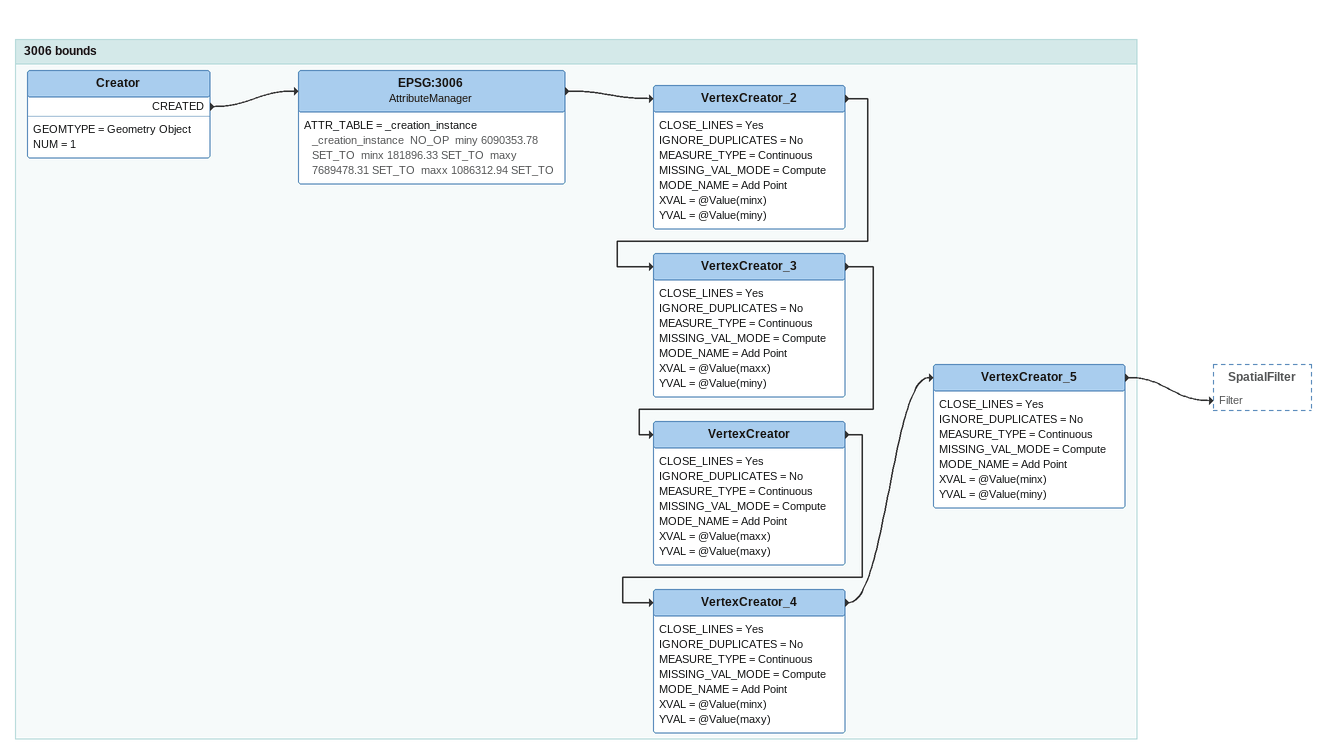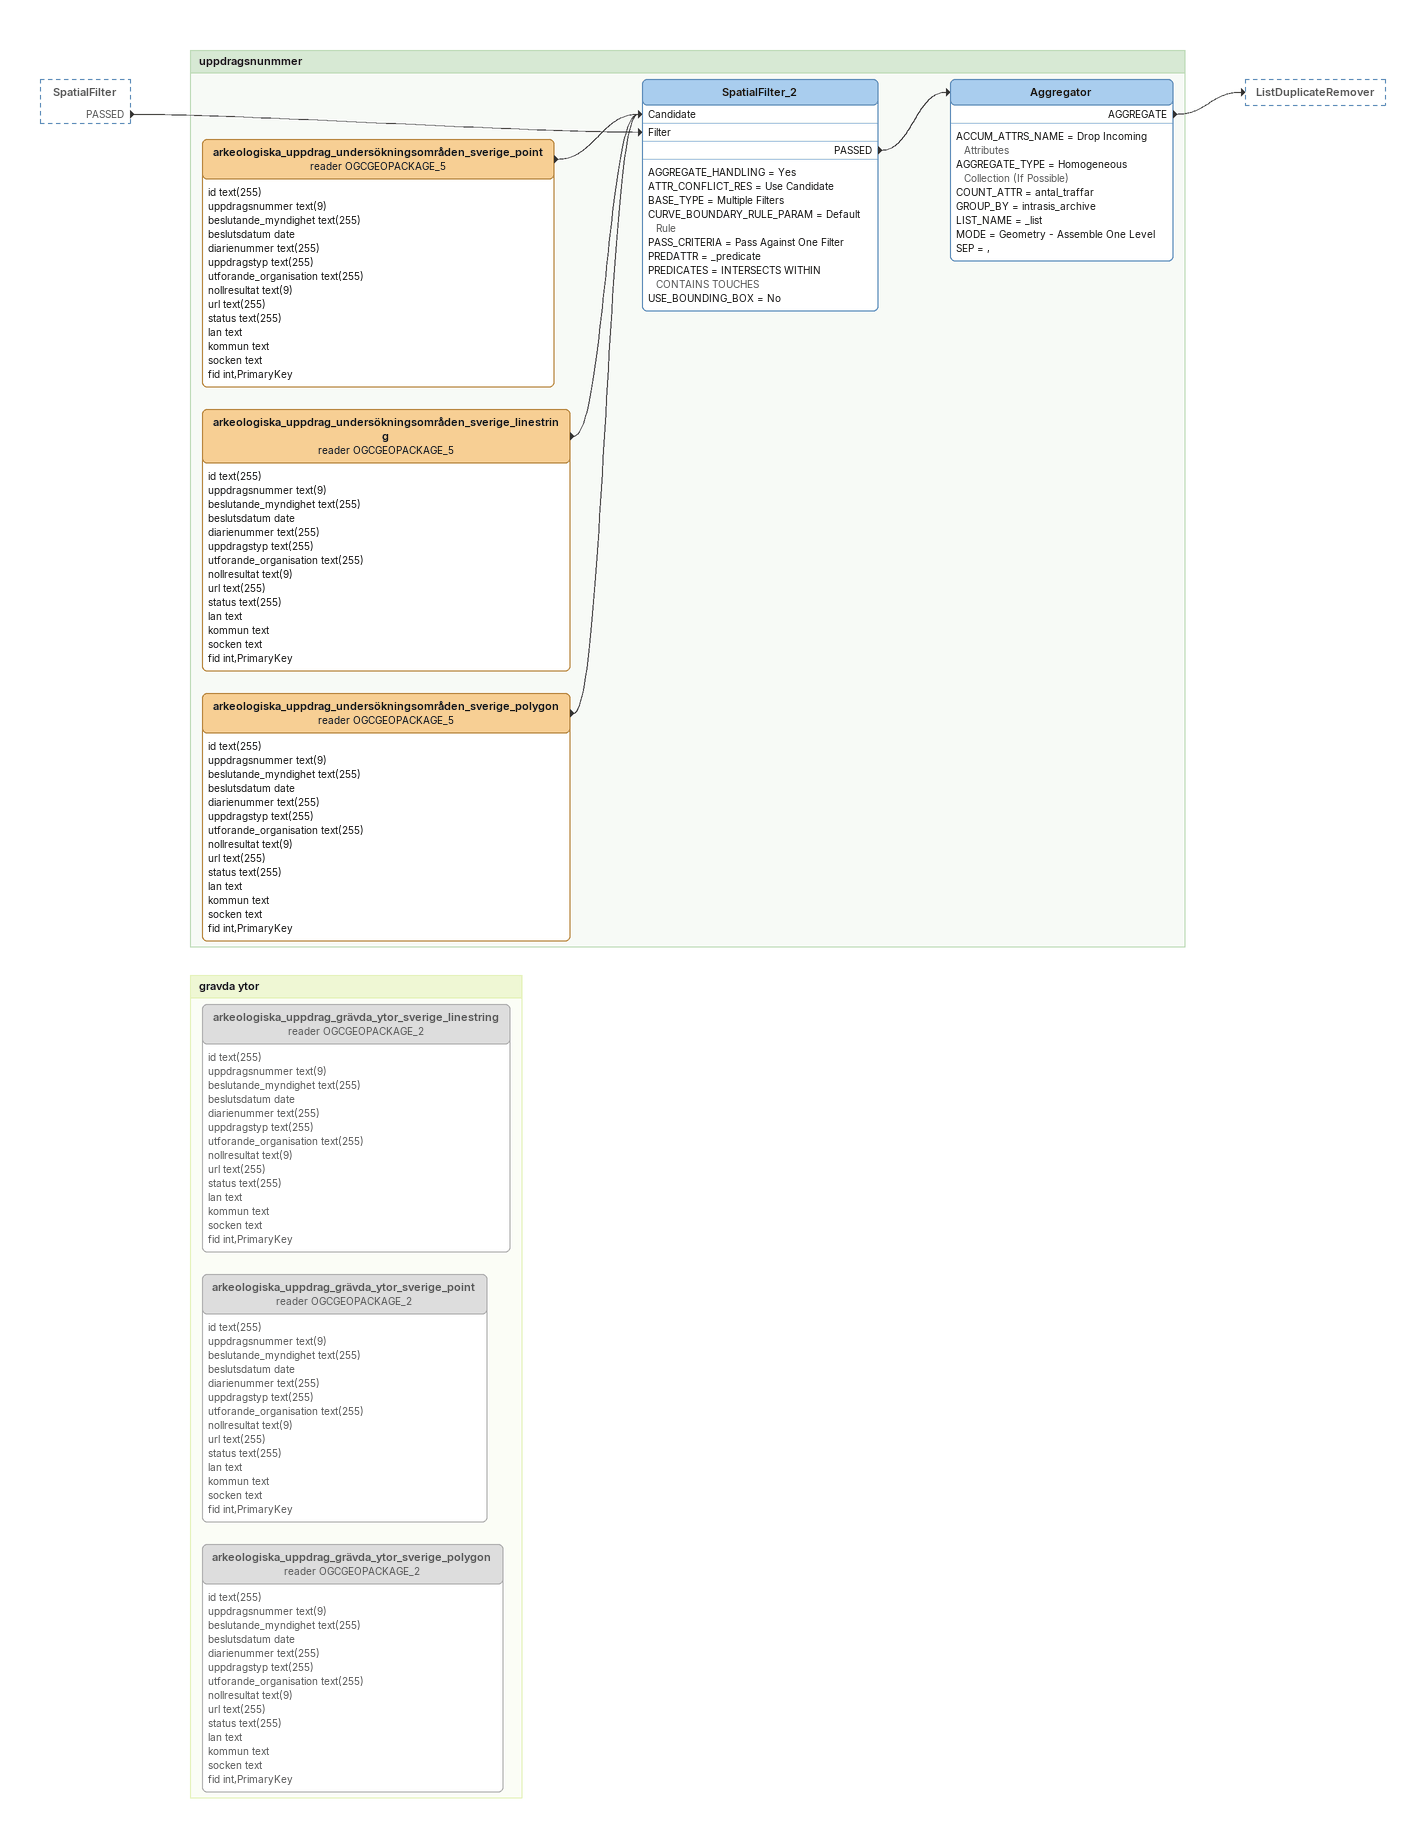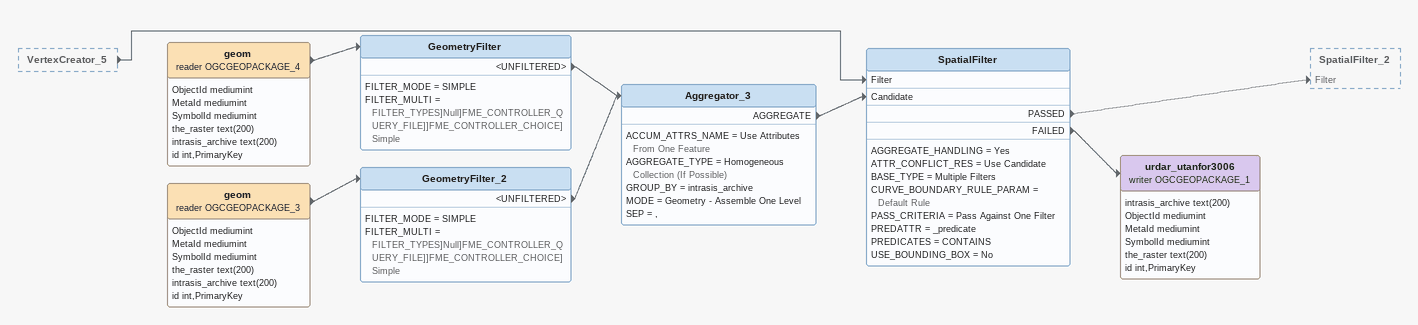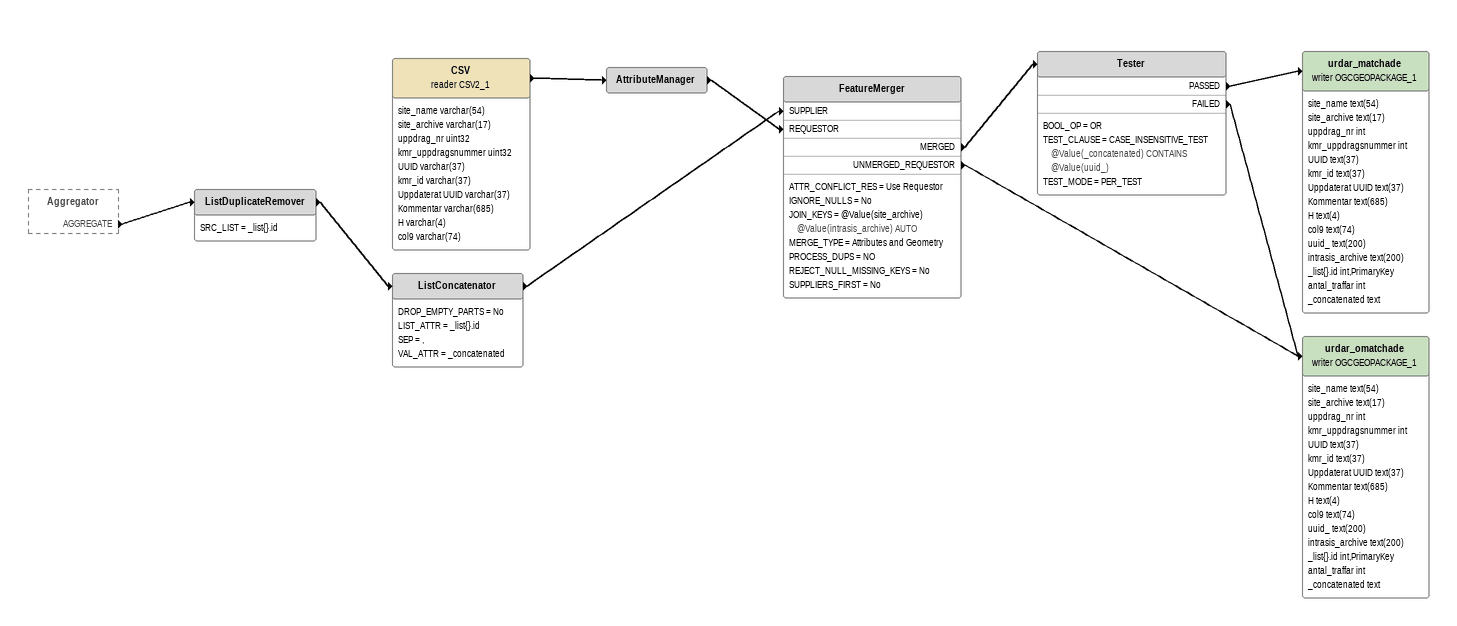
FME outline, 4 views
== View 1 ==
Bookmark: 3006 bounds
Creator
    GEOMTYPE = Geometry Object
    NUM = 1
    CREATED -> EPSG:3006
EPSG:3006: AttributeManager
    ATTR_TABLE = _creation_instance _creation_instance  NO_OP  miny 6090353.78 SET_TO  minx 181896.33 SET_TO  maxy 7689478.31 SET_TO  maxx 1086312.94 SET_TO
    -> VertexCreator_2
VertexCreator_2
    CLOSE_LINES = Yes
    IGNORE_DUPLICATES = No
    MEASURE_TYPE = Continuous
    MISSING_VAL_MODE = Compute
    MODE_NAME = Add Point
    XVAL = @Value(minx)
    YVAL = @Value(miny)
    -> VertexCreator_3
VertexCreator_3
    CLOSE_LINES = Yes
    IGNORE_DUPLICATES = No
    MEASURE_TYPE = Continuous
    MISSING_VAL_MODE = Compute
    MODE_NAME = Add Point
    XVAL = @Value(maxx)
    YVAL = @Value(miny)
    -> VertexCreator
VertexCreator
    CLOSE_LINES = Yes
    IGNORE_DUPLICATES = No
    MEASURE_TYPE = Continuous
    MISSING_VAL_MODE = Compute
    MODE_NAME = Add Point
    XVAL = @Value(maxx)
    YVAL = @Value(maxy)
    -> VertexCreator_4
VertexCreator_4
    CLOSE_LINES = Yes
    IGNORE_DUPLICATES = No
    MEASURE_TYPE = Continuous
    MISSING_VAL_MODE = Compute
    MODE_NAME = Add Point
    XVAL = @Value(minx)
    YVAL = @Value(maxy)
    -> VertexCreator_5
VertexCreator_5
    CLOSE_LINES = Yes
    IGNORE_DUPLICATES = No
    MEASURE_TYPE = Continuous
    MISSING_VAL_MODE = Compute
    MODE_NAME = Add Point
    XVAL = @Value(minx)
    YVAL = @Value(miny)
    -> SpatialFilter [Filter]

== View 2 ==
SpatialFilter [outside]
    PASSED -> SpatialFilter_2 [Filter]

Bookmark: gravda ytor
arkeologiska_uppdrag_grävda_ytor_sverige_linestring (reader OGCGEOPACKAGE_2) [off]
    attributes: id text(255), uppdragsnummer text(9), beslutande_myndighet text(255), beslutsdatum date, diarienummer text(255), uppdragstyp text(255), utforande_organisation text(255), nollresultat text(9), url text(255), status text(255), lan text, kommun text, socken text, fid int,PrimaryKey
arkeologiska_uppdrag_grävda_ytor_sverige_point (reader OGCGEOPACKAGE_2) [off]
    attributes: id text(255), uppdragsnummer text(9), beslutande_myndighet text(255), beslutsdatum date, diarienummer text(255), uppdragstyp text(255), utforande_organisation text(255), nollresultat text(9), url text(255), status text(255), lan text, kommun text, socken text, fid int,PrimaryKey
arkeologiska_uppdrag_grävda_ytor_sverige_polygon (reader OGCGEOPACKAGE_2) [off]
    attributes: id text(255), uppdragsnummer text(9), beslutande_myndighet text(255), beslutsdatum date, diarienummer text(255), uppdragstyp text(255), utforande_organisation text(255), nollresultat text(9), url text(255), status text(255), lan text, kommun text, socken text, fid int,PrimaryKey

Bookmark: uppdragsnunmmer
arkeologiska_uppdrag_undersökningsområden_sverige_point (reader OGCGEOPACKAGE_5)
    attributes: id text(255), uppdragsnummer text(9), beslutande_myndighet text(255), beslutsdatum date, diarienummer text(255), uppdragstyp text(255), utforande_organisation text(255), nollresultat text(9), url text(255), status text(255), lan text, kommun text, socken text, fid int,PrimaryKey
    -> SpatialFilter_2 [Candidate]
arkeologiska_uppdrag_undersökningsområden_sverige_linestring (reader OGCGEOPACKAGE_5)
    attributes: id text(255), uppdragsnummer text(9), beslutande_myndighet text(255), beslutsdatum date, diarienummer text(255), uppdragstyp text(255), utforande_organisation text(255), nollresultat text(9), url text(255), status text(255), lan text, kommun text, socken text, fid int,PrimaryKey
    -> SpatialFilter_2 [Candidate]
arkeologiska_uppdrag_undersökningsområden_sverige_polygon (reader OGCGEOPACKAGE_5)
    attributes: id text(255), uppdragsnummer text(9), beslutande_myndighet text(255), beslutsdatum date, diarienummer text(255), uppdragstyp text(255), utforande_organisation text(255), nollresultat text(9), url text(255), status text(255), lan text, kommun text, socken text, fid int,PrimaryKey
    -> SpatialFilter_2 [Candidate]
SpatialFilter_2
    AGGREGATE_HANDLING = Yes
    ATTR_CONFLICT_RES = Use Candidate
    BASE_TYPE = Multiple Filters
    CURVE_BOUNDARY_RULE_PARAM = Default Rule
    PASS_CRITERIA = Pass Against One Filter
    PREDATTR = _predicate
    PREDICATES = INTERSECTS WITHIN CONTAINS TOUCHES
    USE_BOUNDING_BOX = No
    PASSED -> Aggregator
Aggregator
    ACCUM_ATTRS_NAME = Drop Incoming Attributes
    AGGREGATE_TYPE = Homogeneous Collection (If Possible)
    COUNT_ATTR = antal_traffar
    GROUP_BY = intrasis_archive
    LIST_NAME = _list
    MODE = Geometry - Assemble One Level
    SEP = ,
    AGGREGATE -> ListDuplicateRemover

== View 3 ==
VertexCreator_5 [outside]
    -> SpatialFilter [Filter]
geom (reader OGCGEOPACKAGE_4)
    attributes: ObjectId mediumint, MetaId mediumint, SymbolId mediumint, the_raster text(200), intrasis_archive text(200), id int,PrimaryKey
    -> GeometryFilter
GeometryFilter
    FILTER_MODE = SIMPLE
    FILTER_MULTI = FILTER_TYPES]Null]FME_CONTROLLER_QUERY_FILE]]FME_CONTROLLER_CHOICE]Simple
    <UNFILTERED> -> Aggregator_3
geom (reader OGCGEOPACKAGE_3)
    attributes: ObjectId mediumint, MetaId mediumint, SymbolId mediumint, the_raster text(200), intrasis_archive text(200), id int,PrimaryKey
    -> GeometryFilter_2
GeometryFilter_2
    FILTER_MODE = SIMPLE
    FILTER_MULTI = FILTER_TYPES]Null]FME_CONTROLLER_QUERY_FILE]]FME_CONTROLLER_CHOICE]Simple
    <UNFILTERED> -> Aggregator_3
Aggregator_3
    ACCUM_ATTRS_NAME = Use Attributes From One Feature
    AGGREGATE_TYPE = Homogeneous Collection (If Possible)
    GROUP_BY = intrasis_archive
    MODE = Geometry - Assemble One Level
    SEP = ,
    AGGREGATE -> SpatialFilter [Candidate]
SpatialFilter
    AGGREGATE_HANDLING = Yes
    ATTR_CONFLICT_RES = Use Candidate
    BASE_TYPE = Multiple Filters
    CURVE_BOUNDARY_RULE_PARAM = Default Rule
    PASS_CRITERIA = Pass Against One Filter
    PREDATTR = _predicate
    PREDICATES = CONTAINS
    USE_BOUNDING_BOX = No
    PASSED -> SpatialFilter_2 [Filter]
    FAILED -> urdar_utanfor3006 (writer OGCGEOPACKAGE_1)
urdar_utanfor3006 (writer OGCGEOPACKAGE_1)
    attributes: intrasis_archive text(200), ObjectId mediumint, MetaId mediumint, SymbolId mediumint, the_raster text(200), id int,PrimaryKey

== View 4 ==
Aggregator [outside]
    AGGREGATE -> ListDuplicateRemover
ListDuplicateRemover
    SRC_LIST = _list{}.id
    -> ListConcatenator
ListConcatenator
    DROP_EMPTY_PARTS = No
    LIST_ATTR = _list{}.id
    SEP = ,
    VAL_ATTR = _concatenated
    -> FeatureMerger [SUPPLIER]
CSV (reader CSV2_1)
    attributes: site_name varchar(54), site_archive varchar(17), uppdrag_nr uint32, kmr_uppdragsnummer uint32, UUID varchar(37), kmr_id varchar(37), Uppdaterat UUID varchar(37), Kommentar varchar(685), H varchar(4), col9 varchar(74)
    -> AttributeManager
AttributeManager
    -> FeatureMerger [REQUESTOR]
FeatureMerger
    ATTR_CONFLICT_RES = Use Requestor
    IGNORE_NULLS = No
    JOIN_KEYS = @Value(site_archive) @Value(intrasis_archive) AUTO
    MERGE_TYPE = Attributes and Geometry
    PROCESS_DUPS = NO
    REJECT_NULL_MISSING_KEYS = No
    SUPPLIERS_FIRST = No
    MERGED -> Tester
    UNMERGED_REQUESTOR -> urdar_omatchade (writer OGCGEOPACKAGE_1)
Tester
    BOOL_OP = OR
    TEST_CLAUSE = CASE_INSENSITIVE_TEST @Value(_concatenated) CONTAINS @Value(uuid_)
    TEST_MODE = PER_TEST
    PASSED -> urdar_matchade (writer OGCGEOPACKAGE_1)
    FAILED -> urdar_omatchade (writer OGCGEOPACKAGE_1)
urdar_matchade (writer OGCGEOPACKAGE_1)
    attributes: site_name text(54), site_archive text(17), uppdrag_nr int, kmr_uppdragsnummer int, UUID text(37), kmr_id text(37), Uppdaterat UUID text(37), Kommentar text(685), H text(4), col9 text(74), uuid_ text(200), intrasis_archive text(200), _list{}.id int,PrimaryKey, antal_traffar int, _concatenated text
urdar_omatchade (writer OGCGEOPACKAGE_1)
    attributes: site_name text(54), site_archive text(17), uppdrag_nr int, kmr_uppdragsnummer int, UUID text(37), kmr_id text(37), Uppdaterat UUID text(37), Kommentar text(685), H text(4), col9 text(74), uuid_ text(200), intrasis_archive text(200), _list{}.id int,PrimaryKey, antal_traffar int, _concatenated text
